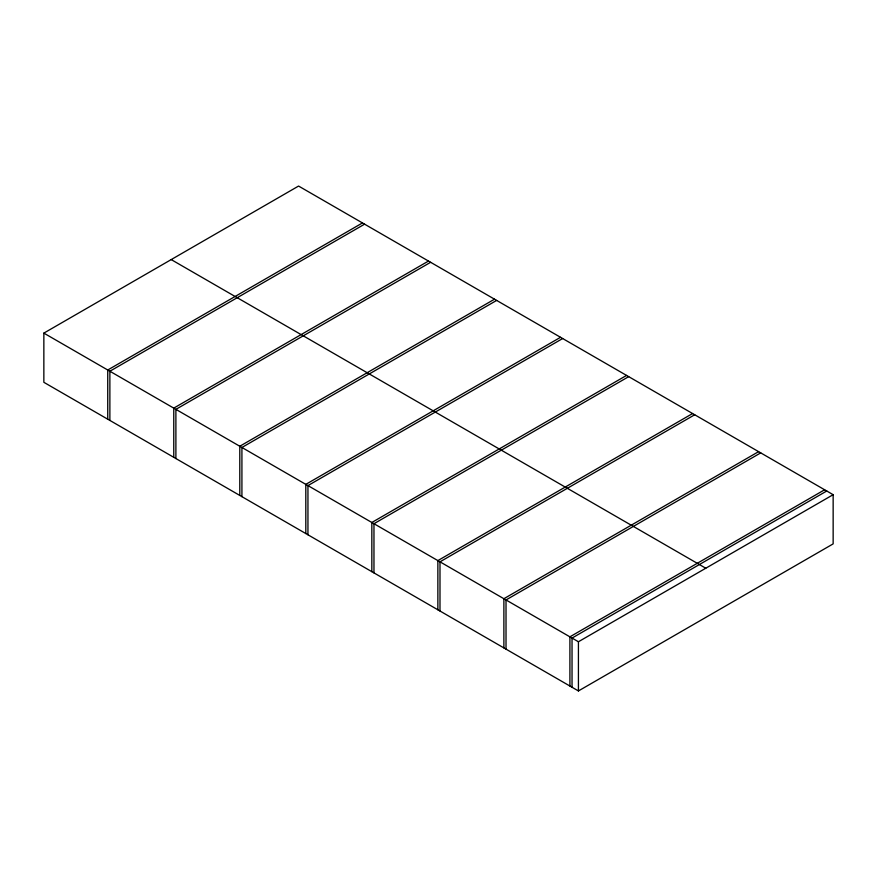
<?xml version="1.0" encoding="UTF-8"?>
<svg xmlns="http://www.w3.org/2000/svg" width="877" height="877" viewBox="0 0 877 877"><rect width="100%" height="100%" fill="white"/><g stroke="black" fill="none" stroke-linecap="round" stroke-linejoin="round"><path stroke-width="1.32" d="M43.85 333.117L298.575 186.056L833.15 494.694L833.15 543.883L578.425 690.944L43.85 382.306L43.85 333.117L578.425 641.756L833.15 494.694M362.464 222.944L107.739 370.006L107.739 419.195M364.591 224.172L109.877 371.234L109.877 420.423M428.491 261.061L173.767 408.123L173.767 457.312M430.618 262.3L175.893 409.362L175.893 458.539M494.518 299.189L239.794 446.25L239.794 495.428M496.645 300.416L241.92 447.478L241.92 496.656M560.535 337.305L305.81 484.367L305.81 533.545M562.661 338.533L307.948 485.595L307.948 534.784M626.562 375.422L371.837 522.484L371.837 571.672M628.688 376.65L373.964 523.712L373.964 572.9M692.589 413.538L437.864 560.6L437.864 609.789M694.716 414.766L439.991 561.828L439.991 611.017M758.605 451.655L503.88 598.717L503.88 647.906M760.732 452.883L506.018 599.945L506.018 649.133M824.632 489.772L569.907 636.834L569.907 686.022M826.759 490.999L572.034 638.072L572.034 687.25M171.212 259.592L705.788 568.23M578.425 641.756L578.425 690.944"/></g></svg>
